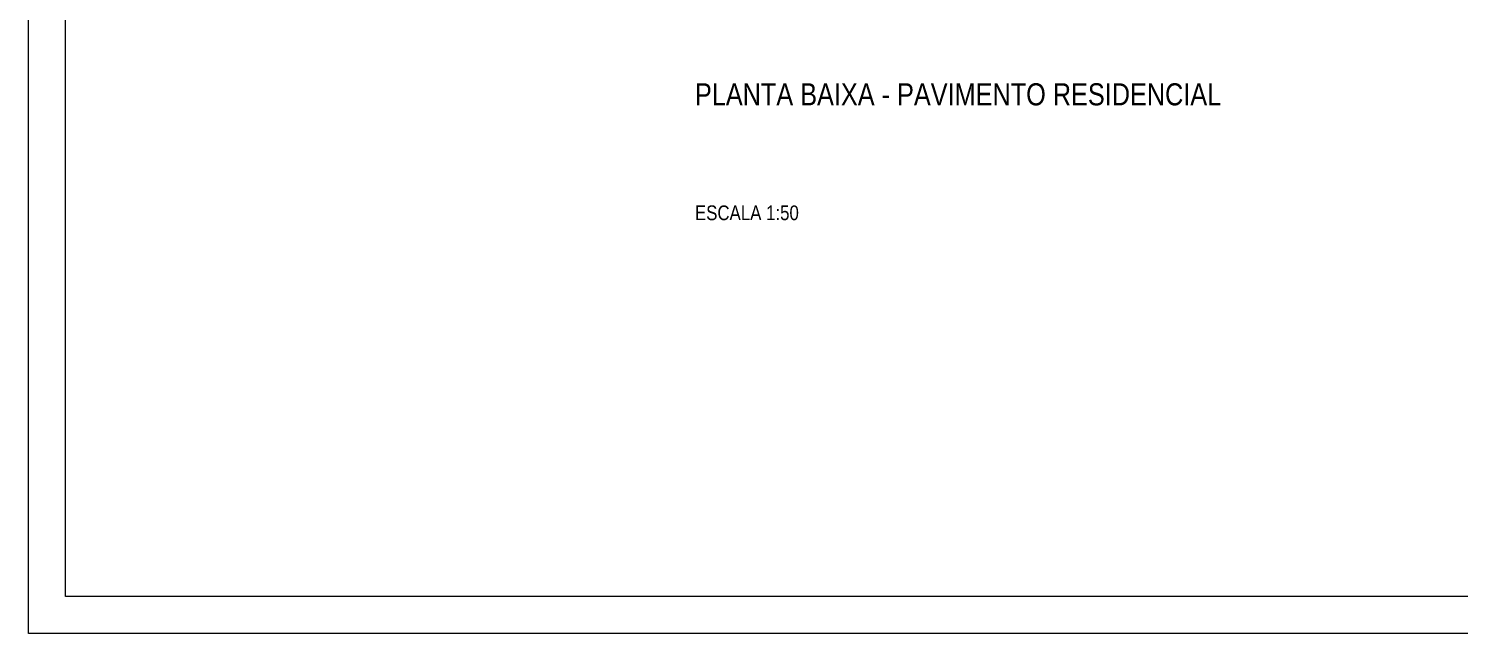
# Model space of a CAD drawing. Header units: millimetres. Extents: x 2030 to 44114, y 1520 to 18221.
# Drawn here: x 38038 to 39985, y 4954 to 5776 of the extents above; entities that cross this region are included whole.
import ezdxf
from ezdxf.enums import TextEntityAlignment as Align

# ---------------------------------------------------------------- set-up
doc = ezdxf.new("R2010")
doc.units = ezdxf.units.MM
for name, color, linetype, lineweight in [('020 - Textos', 20, 'Continuous', 5), ('08', 8, 'Continuous', 5), ('250 - Carimbo', 250, 'Continuous', 5)]:
    doc.layers.add(name, color=color, linetype=linetype, lineweight=lineweight)
doc.styles.add('ROMANS', font='ARIALN.TTF')

# ---------------------------------------------------------------- blocks, each defined once
blk = doc.blocks.new('WOEIFHNWIUJBENQ')
at = {"layer": '250 - Carimbo'}
for points in [[(35439.6, 21880.3), (38409.6, 21880.3), (38409.6, 17680.3), (35439.6, 17680.3)], [(35489.6, 21830.3), (38359.6, 21830.3), (38359.6, 17730.3), (35489.6, 17730.3)]]:
    blk.add_lwpolyline(points, close=True, dxfattribs=at)

msp = doc.modelspace()

# ---------------------------------------------------------------- block references
at = {"layer": '08'}
msp.add_blockref('WOEIFHNWIUJBENQ', (2598.57, -12726.52), dxfattribs=at)

# ---------------------------------------------------------------- texts
at = {"layer": '020 - Textos', "style": 'ROMANS'}
msp.add_text('PLANTA BAIXA - PAVIMENTO RESIDENCIAL', height=30, dxfattribs=at).set_placement((38944.79, 5701.8), align=Align.TOP_LEFT)
at = {"layer": '020 - Textos', "insert": (38944.79, 5535.67), "char_height": 20, "width": 232.2699, "attachment_point": 1, "line_spacing_factor": 0.994243, "style": 'ROMANS'}
msp.add_mtext('ESCALA 1:50', dxfattribs=at)

doc.saveas('drawing.dxf')
